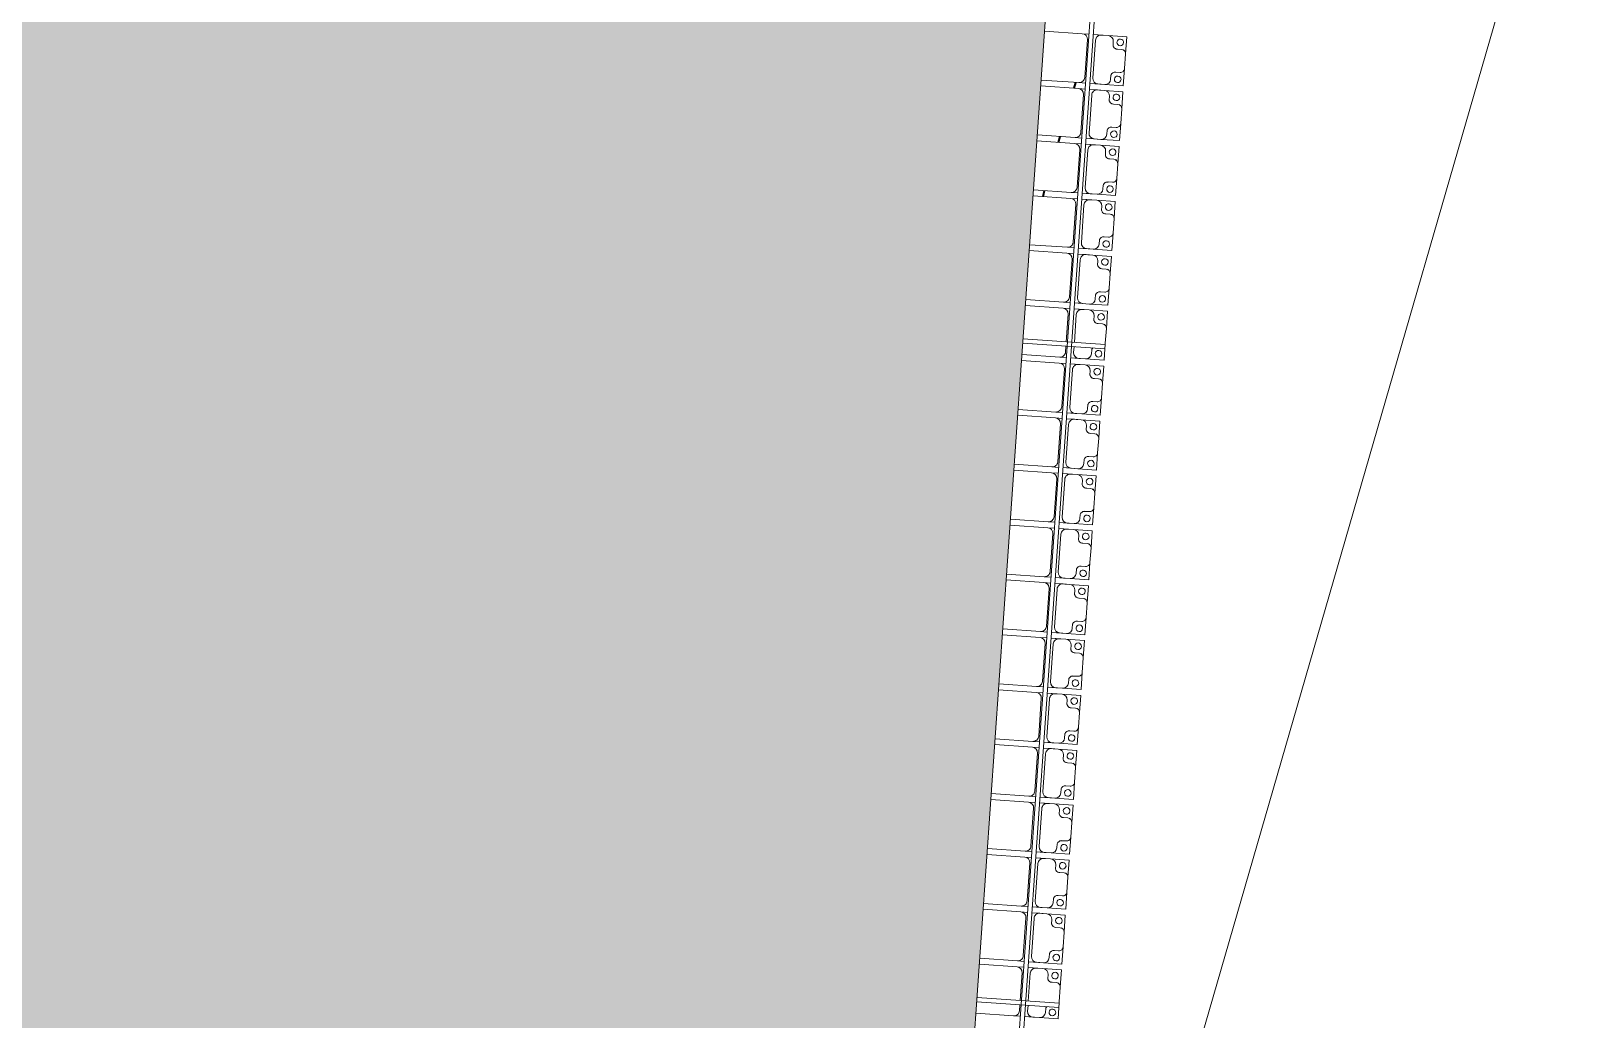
# Model space of a CAD drawing. Header units: millimetres. Extents: x -861324 to 439029, y -308065 to 694685.
# Drawn here: x 110607 to 124682, y 156163 to 165141 of the extents above; entities that cross this region are included whole.
import ezdxf

# ---------------------------------------------------------------- set-up
doc = ezdxf.new("R2010")
doc.units = ezdxf.units.MM
for name, color, linetype, lineweight in [('A-DETL-GENF', 92, 'Continuous', 9), ('A-DETL-THIN', 151, 'Continuous', 9), ('A-GENM', 13, 'Continuous', 9), ('C-TOPO-MAJR', 7, 'Continuous', 35), ('C-TOPO-MINR', 7, 'Continuous', 9), ('S-BEAM', 12, 'Continuous', 9)]:
    doc.layers.add(name, color=color, linetype=linetype, lineweight=lineweight)

# ---------------------------------------------------------------- blocks, each defined once
blk = doc.blocks.new('Dai phaodi lai - DẢI PHAO ĐI LẠI-38152-BỐ TRÍ BÈ PIN HỒ BẢN MÒNG')
at = {"layer": 'A-GENM', "color": 7}
for p, q in [((20777, 748), (20933, 748)), ((20777, 579), (20777, 748)), ((20777, 748), (20777, 579)), ((20933, 748), (20777, 748)), ((20895, 710), (20895, 671)), ((21067, 748), (20933, 748)), ((21067, 748), (21223, 748)), ((21223, 748), (21067, 748)), ((21105, 671), (21105, 710)), ((21105, 671), (21105, 710)), ((21105, 710), (21105, 671)), ((21223, 748), (21223, 579)), ((21223, 579), (21223, 748)), ((21277, 748), (21433, 748)), ((21277, 579), (21277, 748)), ((21277, 748), (21277, 579)), ((21433, 748), (21277, 748)), ((21395, 710), (21395, 671)), ((21567, 748), (21433, 748)), ((21567, 748), (21723, 748)), ((21723, 748), (21567, 748)), ((21605, 671), (21605, 710)), ((21605, 671), (21605, 710)), ((21605, 710), (21605, 671)), ((21723, 748), (21723, 579)), ((21723, 579), (21723, 748)), ((21777, 748), (21933, 748)), ((21777, 579), (21777, 748)), ((21777, 748), (21777, 579)), ((21933, 748), (21777, 748)), ((21895, 710), (21895, 671)), ((22067, 748), (21933, 748)), ((22067, 748), (22223, 748)), ((22223, 748), (22067, 748)), ((22105, 671), (22105, 710)), ((22105, 671), (22105, 710)), ((22105, 710), (22105, 671)), ((22223, 748), (22223, 579)), ((22223, 579), (22223, 748)), ((22277, 748), (22433, 748)), ((22277, 579), (22277, 748)), ((22277, 748), (22277, 579)), ((22433, 748), (22277, 748)), ((22395, 710), (22395, 671)), ((22567, 748), (22433, 748)), ((22567, 748), (22723, 748)), ((22723, 748), (22567, 748)), ((22605, 671), (22605, 710)), ((22605, 671), (22605, 710)), ((22605, 710), (22605, 671)), ((22723, 748), (22723, 579)), ((22723, 579), (22723, 748)), ((22777, 748), (22933, 748)), ((22777, 579), (22777, 748)), ((22777, 748), (22777, 579)), ((22933, 748), (22777, 748)), ((22895, 710), (22895, 671)), ((23067, 748), (22933, 748)), ((23067, 748), (23223, 748)), ((23223, 748), (23067, 748)), ((23105, 671), (23105, 710)), ((23105, 671), (23105, 710)), ((23105, 710), (23105, 671)), ((23223, 748), (23223, 579)), ((23223, 579), (23223, 748)), ((23277, 748), (23433, 748)), ((23277, 579), (23277, 748)), ((23277, 748), (23277, 579)), ((23433, 748), (23277, 748)), ((23395, 710), (23395, 671)), ((23567, 748), (23433, 748)), ((23620, 748), (23723, 748)), ((23723, 748), (23620, 748)), ((23723, 748), (23723, 579)), ((23723, 579), (23723, 748)), ((23777, 748), (23933, 748)), ((23777, 579), (23777, 748)), ((23777, 748), (23777, 579)), ((23933, 748), (23777, 748)), ((23895, 710), (23895, 671)), ((24067, 748), (23933, 748)), ((24067, 748), (24223, 748)), ((24223, 748), (24067, 748)), ((24105, 671), (24105, 710)), ((24105, 671), (24105, 710)), ((24105, 710), (24105, 671)), ((24223, 748), (24223, 579)), ((24223, 579), (24223, 748)), ((24277, 748), (24433, 748)), ((24277, 579), (24277, 748)), ((24277, 748), (24277, 579)), ((24433, 748), (24277, 748)), ((24395, 710), (24395, 671)), ((24567, 748), (24433, 748)), ((24567, 748), (24723, 748)), ((24723, 748), (24567, 748)), ((24605, 671), (24605, 710)), ((24605, 671), (24605, 710)), ((24605, 710), (24605, 671)), ((24723, 748), (24723, 579)), ((24723, 579), (24723, 748)), ((24777, 748), (24933, 748)), ((24777, 579), (24777, 748)), ((24777, 748), (24777, 579)), ((24933, 748), (24777, 748)), ((24895, 710), (24895, 671)), ((25067, 748), (24933, 748)), ((25067, 748), (25223, 748)), ((25223, 748), (25067, 748)), ((25105, 671), (25105, 710)), ((25105, 671), (25105, 710)), ((25105, 710), (25105, 671)), ((25223, 748), (25223, 579)), ((25223, 579), (25223, 748)), ((25277, 748), (25433, 748)), ((25277, 579), (25277, 748)), ((25277, 748), (25277, 579)), ((25433, 748), (25277, 748)), ((25395, 710), (25395, 671)), ((25567, 748), (25433, 748)), ((25567, 748), (25723, 748)), ((25723, 748), (25567, 748)), ((25605, 671), (25605, 710)), ((25605, 671), (25605, 710)), ((25605, 710), (25605, 671)), ((25723, 748), (25723, 579)), ((25723, 579), (25723, 748)), ((25777, 748), (25933, 748)), ((25777, 579), (25777, 748)), ((25777, 748), (25777, 579)), ((25933, 748), (25777, 748)), ((25895, 710), (25895, 671)), ((26067, 748), (25933, 748)), ((26067, 748), (26223, 748)), ((26223, 748), (26067, 748)), ((26105, 671), (26105, 710)), ((26105, 671), (26105, 710)), ((26105, 710), (26105, 671)), ((26223, 748), (26223, 579)), ((26223, 579), (26223, 748)), ((26277, 748), (26433, 748)), ((26277, 579), (26277, 748)), ((26277, 748), (26277, 579)), ((26433, 748), (26277, 748)), ((26395, 710), (26395, 671)), ((26567, 748), (26433, 748)), ((26567, 748), (26723, 748)), ((26723, 748), (26567, 748)), ((26605, 671), (26605, 710)), ((26605, 671), (26605, 710)), ((26605, 710), (26605, 671)), ((26723, 748), (26723, 579)), ((26723, 579), (26723, 748)), ((26777, 748), (26933, 748)), ((26777, 579), (26777, 748)), ((26777, 748), (26777, 579)), ((26933, 748), (26777, 748)), ((26895, 710), (26895, 671)), ((27067, 748), (26933, 748)), ((27067, 748), (27223, 748)), ((27223, 748), (27067, 748)), ((27105, 671), (27105, 710)), ((27105, 671), (27105, 710)), ((27105, 710), (27105, 671)), ((27223, 748), (27223, 579)), ((27223, 579), (27223, 748)), ((27277, 748), (27433, 748)), ((27277, 579), (27277, 748)), ((27277, 748), (27277, 579)), ((27433, 748), (27277, 748)), ((27395, 710), (27395, 671)), ((27567, 748), (27433, 748)), ((27567, 748), (27723, 748)), ((27723, 748), (27567, 748)), ((27605, 671), (27605, 710)), ((27605, 671), (27605, 710)), ((27605, 710), (27605, 671)), ((27723, 748), (27723, 579)), ((27723, 579), (27723, 748)), ((27777, 748), (27933, 748)), ((27777, 579), (27777, 748)), ((27777, 748), (27777, 579)), ((27933, 748), (27777, 748)), ((27895, 710), (27895, 671)), ((28067, 748), (27933, 748)), ((28067, 748), (28223, 748)), ((28223, 748), (28067, 748)), ((28105, 671), (28105, 710)), ((28105, 671), (28105, 710)), ((28105, 710), (28105, 671)), ((28223, 748), (28223, 579)), ((28223, 579), (28223, 748)), ((28277, 748), (28433, 748)), ((28277, 579), (28277, 748)), ((28277, 748), (28277, 579)), ((28433, 748), (28277, 748)), ((28395, 710), (28395, 671)), ((28567, 748), (28433, 748)), ((28567, 748), (28723, 748)), ((28723, 748), (28567, 748)), ((28605, 671), (28605, 710)), ((28605, 671), (28605, 710)), ((28605, 710), (28605, 671)), ((28723, 748), (28723, 579)), ((28723, 579), (28723, 748)), ((28777, 748), (28933, 748)), ((28777, 579), (28777, 748)), ((28777, 748), (28777, 579)), ((28933, 748), (28777, 748)), ((28895, 710), (28895, 671)), ((29067, 748), (28933, 748)), ((29067, 748), (29223, 748)), ((29223, 748), (29067, 748)), ((29105, 671), (29105, 710)), ((29105, 671), (29105, 710)), ((29105, 710), (29105, 671)), ((29223, 748), (29223, 579)), ((29223, 579), (29223, 748)), ((29277, 748), (29433, 748)), ((29277, 579), (29277, 748)), ((29277, 748), (29277, 579)), ((29433, 748), (29277, 748)), ((29395, 710), (29395, 671)), ((29567, 748), (29433, 748)), ((29620, 748), (29723, 748)), ((29723, 748), (29620, 748)), ((29723, 748), (29723, 579)), ((29723, 579), (29723, 748)), ((20777, 579), (20777, 517)), ((20864, 629), (20827, 629)), ((20864, 629), (20827, 629)), ((20827, 629), (20864, 629)), ((21173, 629), (21136, 629)), ((21173, 629), (21136, 629)), ((21136, 629), (21173, 629)), ((21223, 517), (21223, 579)), ((21277, 579), (21277, 517)), ((21364, 629), (21327, 629)), ((21364, 629), (21327, 629)), ((21327, 629), (21364, 629)), ((21673, 629), (21636, 629)), ((21673, 629), (21636, 629)), ((21636, 629), (21673, 629)), ((21723, 517), (21723, 579)), ((21777, 579), (21777, 517)), ((21864, 629), (21827, 629)), ((21864, 629), (21827, 629)), ((21827, 629), (21864, 629)), ((22173, 629), (22136, 629)), ((22173, 629), (22136, 629)), ((22136, 629), (22173, 629)), ((22223, 517), (22223, 579)), ((22277, 579), (22277, 517)), ((22364, 629), (22327, 629)), ((22364, 629), (22327, 629)), ((22327, 629), (22364, 629)), ((22673, 629), (22636, 629)), ((22673, 629), (22636, 629)), ((22636, 629), (22673, 629)), ((22723, 517), (22723, 579)), ((22777, 579), (22777, 517)), ((22864, 629), (22827, 629)), ((22864, 629), (22827, 629)), ((22827, 629), (22864, 629)), ((23173, 629), (23136, 629)), ((23173, 629), (23136, 629)), ((23136, 629), (23173, 629)), ((23223, 517), (23223, 579)), ((23277, 579), (23277, 517)), ((23364, 629), (23327, 629)), ((23364, 629), (23327, 629)), ((23327, 629), (23364, 629)), ((23673, 629), (23636, 629)), ((23673, 629), (23636, 629)), ((23636, 629), (23673, 629)), ((23723, 517), (23723, 579)), ((23777, 579), (23777, 517)), ((23864, 629), (23827, 629)), ((23864, 629), (23827, 629)), ((23827, 629), (23864, 629)), ((24173, 629), (24136, 629)), ((24173, 629), (24136, 629)), ((24136, 629), (24173, 629)), ((24223, 517), (24223, 579)), ((24277, 579), (24277, 517)), ((24364, 629), (24327, 629)), ((24364, 629), (24327, 629)), ((24327, 629), (24364, 629)), ((24673, 629), (24636, 629)), ((24673, 629), (24636, 629)), ((24636, 629), (24673, 629)), ((24723, 517), (24723, 579)), ((24777, 579), (24777, 517)), ((24864, 629), (24827, 629)), ((24864, 629), (24827, 629)), ((24827, 629), (24864, 629)), ((25173, 629), (25136, 629)), ((25173, 629), (25136, 629)), ((25136, 629), (25173, 629)), ((25223, 517), (25223, 579)), ((25277, 579), (25277, 517)), ((25364, 629), (25327, 629)), ((25364, 629), (25327, 629)), ((25327, 629), (25364, 629)), ((25673, 629), (25636, 629)), ((25673, 629), (25636, 629)), ((25636, 629), (25673, 629)), ((25723, 517), (25723, 579)), ((25777, 579), (25777, 517)), ((25864, 629), (25827, 629)), ((25864, 629), (25827, 629)), ((25827, 629), (25864, 629)), ((26173, 629), (26136, 629)), ((26173, 629), (26136, 629)), ((26136, 629), (26173, 629)), ((26223, 517), (26223, 579)), ((26277, 579), (26277, 517)), ((26364, 629), (26327, 629)), ((26364, 629), (26327, 629)), ((26327, 629), (26364, 629)), ((26673, 629), (26636, 629)), ((26673, 629), (26636, 629)), ((26636, 629), (26673, 629)), ((26723, 517), (26723, 579)), ((26777, 579), (26777, 517)), ((26864, 629), (26827, 629)), ((26864, 629), (26827, 629)), ((26827, 629), (26864, 629)), ((27173, 629), (27136, 629)), ((27173, 629), (27136, 629)), ((27136, 629), (27173, 629)), ((27223, 517), (27223, 579)), ((27277, 579), (27277, 517)), ((27364, 629), (27327, 629)), ((27364, 629), (27327, 629)), ((27327, 629), (27364, 629)), ((27673, 629), (27636, 629)), ((27673, 629), (27636, 629)), ((27636, 629), (27673, 629)), ((27723, 517), (27723, 579)), ((27777, 579), (27777, 517)), ((27864, 629), (27827, 629)), ((27864, 629), (27827, 629)), ((27827, 629), (27864, 629)), ((28173, 629), (28136, 629)), ((28173, 629), (28136, 629)), ((28136, 629), (28173, 629)), ((28223, 517), (28223, 579)), ((28277, 579), (28277, 517)), ((28364, 629), (28327, 629)), ((28364, 629), (28327, 629)), ((28327, 629), (28364, 629)), ((28673, 629), (28636, 629)), ((28673, 629), (28636, 629)), ((28636, 629), (28673, 629)), ((28723, 517), (28723, 579)), ((28777, 579), (28777, 517)), ((28864, 629), (28827, 629)), ((28864, 629), (28827, 629)), ((28827, 629), (28864, 629)), ((29173, 629), (29136, 629)), ((29173, 629), (29136, 629)), ((29136, 629), (29173, 629)), ((29223, 517), (29223, 579)), ((29277, 579), (29277, 517)), ((29364, 629), (29327, 629)), ((29364, 629), (29327, 629)), ((29327, 629), (29364, 629)), ((29673, 629), (29636, 629)), ((29673, 629), (29636, 629)), ((29636, 629), (29673, 629)), ((29723, 517), (29723, 579)), ((20777, 443), (20777, 517)), ((20827, 467), (21173, 467)), ((21223, 517), (21223, 443)), ((21277, 443), (21277, 517)), ((21327, 467), (21673, 467)), ((21723, 517), (21723, 443)), ((21777, 443), (21777, 517)), ((21827, 467), (22173, 467)), ((22223, 517), (22223, 443)), ((22277, 443), (22277, 517)), ((22327, 467), (22673, 467)), ((22723, 517), (22723, 443)), ((22777, 443), (22777, 517)), ((22827, 467), (23173, 467)), ((23223, 517), (23223, 443)), ((23277, 443), (23277, 517)), ((23327, 467), (23580, 467)), ((23620, 467), (23673, 467)), ((23723, 517), (23723, 443)), ((23777, 443), (23777, 517)), ((23827, 467), (24173, 467)), ((24223, 517), (24223, 443)), ((24277, 443), (24277, 517)), ((24327, 467), (24673, 467)), ((24723, 517), (24723, 443)), ((24777, 443), (24777, 517)), ((24827, 467), (25173, 467)), ((25223, 517), (25223, 443)), ((25277, 443), (25277, 517)), ((25327, 467), (25673, 467)), ((25723, 517), (25723, 443)), ((25777, 443), (25777, 517)), ((25827, 467), (26173, 467)), ((26223, 517), (26223, 443)), ((26277, 443), (26277, 517)), ((26327, 467), (26673, 467)), ((26723, 517), (26723, 443)), ((26777, 443), (26777, 517)), ((26827, 467), (27173, 467)), ((27223, 517), (27223, 443)), ((27277, 443), (27277, 517)), ((27327, 467), (27673, 467)), ((27723, 517), (27723, 443)), ((27777, 443), (27777, 517)), ((27827, 467), (28173, 467)), ((28223, 517), (28223, 443)), ((28277, 443), (28277, 517)), ((28327, 467), (28673, 467)), ((28723, 517), (28723, 443)), ((28777, 443), (28777, 517)), ((28827, 467), (29173, 467)), ((29223, 517), (29223, 444)), ((29277, 443), (29277, 517)), ((29327, 467), (29580, 467)), ((29620, 467), (29673, 467)), ((29723, 517), (29723, 443)), ((20777, 343), (20777, 403)), ((20777, 343), (20777, 0)), ((21173, 393), (20827, 393)), ((21223, 403), (21223, 343)), ((21223, 0), (21223, 343)), ((21277, 343), (21277, 403)), ((21277, 343), (21277, 0)), ((21673, 393), (21327, 393)), ((21723, 403), (21723, 343)), ((21723, 0), (21723, 343)), ((21777, 343), (21777, 403)), ((21777, 343), (21777, 0)), ((22173, 393), (21827, 393)), ((22223, 403), (22223, 343)), ((22223, 0), (22223, 343)), ((22277, 343), (22277, 403)), ((22277, 343), (22277, 0)), ((22673, 393), (22327, 393)), ((22723, 403), (22723, 343)), ((22723, 0), (22723, 343)), ((22777, 343), (22777, 403)), ((22777, 343), (22777, 0)), ((23173, 393), (22827, 393)), ((23223, 403), (23223, 343)), ((23223, 0), (23223, 343)), ((23277, 343), (23277, 403)), ((23277, 343), (23277, 0)), ((23580, 393), (23327, 393)), ((23673, 393), (23620, 393)), ((23723, 403), (23723, 343)), ((23723, 0), (23723, 343)), ((23777, 343), (23777, 403)), ((23777, 343), (23777, 0)), ((24173, 393), (23827, 393)), ((24223, 403), (24223, 343)), ((24223, 0), (24223, 343)), ((24277, 343), (24277, 403)), ((24277, 343), (24277, 0)), ((24673, 393), (24327, 393)), ((24723, 403), (24723, 343)), ((24723, 0), (24723, 343)), ((24777, 343), (24777, 403)), ((24777, 343), (24777, 0)), ((25173, 393), (24827, 393)), ((25223, 403), (25223, 343)), ((25223, 0), (25223, 343)), ((25277, 343), (25277, 403)), ((25277, 343), (25277, 0)), ((25673, 393), (25327, 393)), ((25723, 403), (25723, 343)), ((25723, 0), (25723, 343)), ((25777, 343), (25777, 403)), ((25777, 343), (25777, 0)), ((26173, 393), (25827, 393)), ((26223, 403), (26223, 343)), ((26223, 0), (26223, 343)), ((26277, 343), (26277, 403)), ((26277, 343), (26277, 0)), ((26673, 393), (26327, 393)), ((26723, 403), (26723, 343)), ((26723, 0), (26723, 343)), ((26777, 343), (26777, 403)), ((26777, 343), (26777, 0)), ((27173, 393), (26827, 393)), ((27223, 403), (27223, 343)), ((27223, 0), (27223, 343)), ((27277, 343), (27277, 403)), ((27277, 343), (27277, 0)), ((27673, 393), (27327, 393)), ((27723, 403), (27723, 343)), ((27723, 0), (27723, 343)), ((27777, 343), (27777, 403)), ((27777, 343), (27777, 0)), ((28173, 393), (27827, 393)), ((28223, 403), (28223, 343)), ((28223, 0), (28223, 343)), ((28277, 343), (28277, 403)), ((28277, 343), (28277, 0)), ((28673, 393), (28327, 393)), ((28723, 403), (28723, 343)), ((28723, 0), (28723, 343)), ((28777, 343), (28777, 403)), ((28777, 343), (28777, 0)), ((29173, 393), (28827, 393)), ((29223, 403), (29223, 343)), ((29223, 0), (29223, 343)), ((29277, 343), (29277, 403)), ((29277, 343), (29277, 0)), ((29580, 393), (29327, 393)), ((29673, 393), (29620, 393)), ((29723, 403), (29723, 343)), ((29723, 0), (29723, 343))]:
    blk.add_line(p, q, dxfattribs=at)
at = {"layer": 'A-GENM', "color": 9}
for p, q in [((21105, 710), (21105, 671)), ((21605, 710), (21605, 671)), ((22105, 710), (22105, 671)), ((22605, 710), (22605, 671)), ((23105, 710), (23105, 671)), ((24105, 710), (24105, 671)), ((24605, 710), (24605, 671)), ((25105, 710), (25105, 671)), ((25605, 710), (25605, 671)), ((26105, 710), (26105, 671)), ((26605, 710), (26605, 671)), ((27105, 710), (27105, 671)), ((27605, 710), (27605, 671)), ((28105, 710), (28105, 671)), ((28605, 710), (28605, 671)), ((29105, 710), (29105, 671)), ((20777, 443), (20777, 579)), ((20827, 629), (20864, 629)), ((21136, 629), (21173, 629)), ((21223, 579), (21223, 443)), ((21277, 443), (21277, 579)), ((21327, 629), (21364, 629)), ((21636, 629), (21673, 629)), ((21723, 579), (21723, 443)), ((21777, 443), (21777, 579)), ((21827, 629), (21864, 629)), ((22136, 629), (22173, 629)), ((22223, 579), (22223, 443)), ((22277, 443), (22277, 579)), ((22327, 629), (22364, 629)), ((22636, 629), (22673, 629)), ((22723, 579), (22723, 443)), ((22777, 443), (22777, 579)), ((22827, 629), (22864, 629)), ((23136, 629), (23173, 629)), ((23223, 579), (23223, 443)), ((23277, 443), (23277, 579)), ((23327, 629), (23364, 629)), ((23636, 629), (23673, 629)), ((23723, 579), (23723, 443)), ((23777, 443), (23777, 579)), ((23827, 629), (23864, 629)), ((24136, 629), (24173, 629)), ((24223, 579), (24223, 443)), ((24277, 443), (24277, 579)), ((24327, 629), (24364, 629)), ((24636, 629), (24673, 629)), ((24723, 579), (24723, 443)), ((24777, 443), (24777, 579)), ((24827, 629), (24864, 629)), ((25136, 629), (25173, 629)), ((25223, 579), (25223, 443)), ((25277, 443), (25277, 579)), ((25327, 629), (25364, 629)), ((25636, 629), (25673, 629)), ((25723, 579), (25723, 443)), ((25777, 443), (25777, 579)), ((25827, 629), (25864, 629)), ((26136, 629), (26173, 629)), ((26223, 579), (26223, 443)), ((26277, 443), (26277, 579)), ((26327, 629), (26364, 629)), ((26636, 629), (26673, 629)), ((26723, 579), (26723, 443)), ((26777, 443), (26777, 579)), ((26827, 629), (26864, 629)), ((27136, 629), (27173, 629)), ((27223, 579), (27223, 443)), ((27277, 443), (27277, 579)), ((27327, 629), (27364, 629)), ((27636, 629), (27673, 629)), ((27723, 579), (27723, 443)), ((27777, 443), (27777, 579)), ((27827, 629), (27864, 629)), ((28136, 629), (28173, 629)), ((28223, 579), (28223, 443)), ((28277, 443), (28277, 579)), ((28327, 629), (28364, 629)), ((28636, 629), (28673, 629)), ((28723, 579), (28723, 443)), ((28777, 443), (28777, 579)), ((28827, 629), (28864, 629)), ((29136, 629), (29173, 629)), ((29223, 579), (29223, 444)), ((29277, 443), (29277, 579)), ((29327, 629), (29364, 629)), ((29636, 629), (29673, 629)), ((29723, 579), (29723, 443)), ((20777, 343), (20777, 403)), ((21223, 403), (21223, 343)), ((21277, 343), (21277, 403)), ((21723, 403), (21723, 343)), ((21777, 343), (21777, 403)), ((22223, 403), (22223, 343)), ((22277, 343), (22277, 403)), ((22723, 403), (22723, 343)), ((22777, 343), (22777, 403)), ((23223, 403), (23223, 343)), ((23277, 343), (23277, 403)), ((23723, 403), (23723, 343)), ((23777, 343), (23777, 403)), ((24223, 403), (24223, 343)), ((24277, 343), (24277, 403)), ((24723, 403), (24723, 343)), ((24777, 343), (24777, 403)), ((25223, 403), (25223, 343)), ((25277, 343), (25277, 403)), ((25723, 403), (25723, 343)), ((25777, 343), (25777, 403)), ((26223, 403), (26223, 343)), ((26277, 343), (26277, 403)), ((26723, 403), (26723, 343)), ((26777, 343), (26777, 403)), ((27223, 403), (27223, 343)), ((27277, 343), (27277, 403)), ((27723, 403), (27723, 343)), ((27777, 343), (27777, 403)), ((28223, 403), (28223, 343)), ((28277, 343), (28277, 403)), ((28723, 403), (28723, 343)), ((28777, 343), (28777, 403)), ((29223, 403), (29223, 343)), ((29277, 343), (29277, 403)), ((29723, 403), (29723, 343))]:
    blk.add_line(p, q, dxfattribs=at)
at = {"layer": 'A-GENM', "color": 7}
for centre, radius, start, end in [((20832, 693), 30, 90, 270), ((20832, 693), 30, 90, 270), ((20832, 693), 30, 270, 90), ((20832, 693), 30, 270, 90), ((20933, 710), 38, 90, 180), ((20933, 710), 38, 135, 165), ((20933, 710), 38, 135, 165), ((21067, 710), 38, 360, 90), ((21067, 710), 38, 0, 45), ((21067, 710), 38, 0, 45), ((21168, 693), 30, 90, 270), ((21168, 693), 30, 90, 270), ((21168, 693), 30, 270, 90), ((21168, 693), 30, 270, 90), ((21332, 693), 30, 90, 270), ((21332, 693), 30, 90, 270), ((21332, 693), 30, 270, 90), ((21332, 693), 30, 270, 90), ((21433, 710), 38, 90, 180), ((21433, 710), 38, 135, 165), ((21433, 710), 38, 135, 165), ((21567, 710), 38, 360, 90), ((21567, 710), 38, 0, 45), ((21567, 710), 38, 0, 45), ((21668, 693), 30, 90, 270), ((21668, 693), 30, 90, 270), ((21668, 693), 30, 270, 90), ((21668, 693), 30, 270, 90), ((21832, 693), 30, 90, 270), ((21832, 693), 30, 90, 270), ((21832, 693), 30, 270, 90), ((21832, 693), 30, 270, 90), ((21933, 710), 38, 90, 180), ((21933, 710), 38, 135, 165), ((21933, 710), 38, 135, 165), ((22067, 710), 38, 360, 90), ((22067, 710), 38, 0, 45), ((22067, 710), 38, 0, 45), ((22168, 693), 30, 90, 270), ((22168, 693), 30, 90, 270), ((22168, 693), 30, 270, 90), ((22168, 693), 30, 270, 90), ((22332, 693), 30, 90, 270), ((22332, 693), 30, 90, 270), ((22332, 693), 30, 270, 90), ((22332, 693), 30, 270, 90), ((22433, 710), 38, 90, 180), ((22433, 710), 38, 135, 165), ((22433, 710), 38, 135, 165), ((22567, 710), 38, 360, 90), ((22567, 710), 38, 0, 45), ((22567, 710), 38, 0, 45), ((22668, 693), 30, 90, 270), ((22668, 693), 30, 90, 270), ((22668, 693), 30, 270, 90), ((22668, 693), 30, 270, 90), ((22832, 693), 30, 90, 270), ((22832, 693), 30, 90, 270), ((22832, 693), 30, 270, 90), ((22832, 693), 30, 270, 90), ((22933, 710), 38, 90, 180), ((22933, 710), 38, 135, 165), ((22933, 710), 38, 135, 165), ((23067, 710), 38, 360, 90), ((23067, 710), 38, 0, 45), ((23067, 710), 38, 0, 45), ((23168, 693), 30, 90, 270), ((23168, 693), 30, 90, 270), ((23168, 693), 30, 270, 90), ((23168, 693), 30, 270, 90), ((23332, 693), 30, 90, 270), ((23332, 693), 30, 90, 270), ((23332, 693), 30, 270, 90), ((23332, 693), 30, 270, 90), ((23433, 710), 38, 90, 180), ((23433, 710), 38, 135, 165), ((23433, 710), 38, 135, 165), ((23567, 710), 38, 75, 90), ((23668, 693), 30, 90, 270), ((23668, 693), 30, 90, 270), ((23668, 693), 30, 270, 90), ((23668, 693), 30, 270, 90), ((23832, 693), 30, 90, 270), ((23832, 693), 30, 90, 270), ((23832, 693), 30, 270, 90), ((23832, 693), 30, 270, 90), ((23933, 710), 38, 90, 180), ((23933, 710), 38, 135, 165), ((23933, 710), 38, 135, 165), ((24067, 710), 38, 360, 90), ((24067, 710), 38, 0, 45), ((24067, 710), 38, 0, 45), ((24168, 693), 30, 90, 270), ((24168, 693), 30, 90, 270), ((24168, 693), 30, 270, 90), ((24168, 693), 30, 270, 90), ((24332, 693), 30, 90, 270), ((24332, 693), 30, 90, 270), ((24332, 693), 30, 270, 90), ((24332, 693), 30, 270, 90), ((24433, 710), 38, 90, 180), ((24433, 710), 38, 135, 165), ((24433, 710), 38, 135, 165), ((24567, 710), 38, 360, 90), ((24567, 710), 38, 0, 45), ((24567, 710), 38, 0, 45), ((24668, 693), 30, 90, 270), ((24668, 693), 30, 90, 270), ((24668, 693), 30, 270, 90), ((24668, 693), 30, 270, 90), ((24832, 693), 30, 90, 270), ((24832, 693), 30, 90, 270), ((24832, 693), 30, 270, 90), ((24832, 693), 30, 270, 90), ((24933, 710), 38, 90, 180), ((24933, 710), 38, 135, 165), ((24933, 710), 38, 135, 165), ((25067, 710), 38, 360, 90), ((25067, 710), 38, 0, 45), ((25067, 710), 38, 0, 45), ((25168, 693), 30, 90, 270), ((25168, 693), 30, 90, 270), ((25168, 693), 30, 270, 90), ((25168, 693), 30, 270, 90), ((25332, 693), 30, 90, 270), ((25332, 693), 30, 90, 270), ((25332, 693), 30, 270, 90), ((25332, 693), 30, 270, 90), ((25433, 710), 38, 90, 180), ((25433, 710), 38, 135, 165), ((25433, 710), 38, 135, 165), ((25567, 710), 38, 360, 90), ((25567, 710), 38, 0, 45), ((25567, 710), 38, 0, 45), ((25668, 693), 30, 90, 270), ((25668, 693), 30, 90, 270), ((25668, 693), 30, 270, 90), ((25668, 693), 30, 270, 90), ((25832, 693), 30, 90, 270), ((25832, 693), 30, 90, 270), ((25832, 693), 30, 270, 90), ((25832, 693), 30, 270, 90), ((25933, 710), 38, 90, 180), ((25933, 710), 38, 135, 165), ((25933, 710), 38, 135, 165), ((26067, 710), 38, 360, 90), ((26067, 710), 38, 0, 45), ((26067, 710), 38, 0, 45), ((26168, 693), 30, 90, 270), ((26168, 693), 30, 90, 270), ((26168, 693), 30, 270, 90), ((26168, 693), 30, 270, 90), ((26332, 693), 30, 90, 270), ((26332, 693), 30, 90, 270), ((26332, 693), 30, 270, 90), ((26332, 693), 30, 270, 90), ((26433, 710), 38, 90, 180), ((26433, 710), 38, 135, 165), ((26433, 710), 38, 135, 165), ((26567, 710), 38, 360, 90), ((26567, 710), 38, 0, 45), ((26567, 710), 38, 0, 45), ((26668, 693), 30, 90, 270), ((26668, 693), 30, 90, 270), ((26668, 693), 30, 270, 90), ((26668, 693), 30, 270, 90), ((26832, 693), 30, 90, 270), ((26832, 693), 30, 90, 270), ((26832, 693), 30, 270, 90), ((26832, 693), 30, 270, 90), ((26933, 710), 38, 90, 180), ((26933, 710), 38, 135, 165), ((26933, 710), 38, 135, 165), ((27067, 710), 38, 360, 90), ((27067, 710), 38, 0, 45), ((27067, 710), 38, 0, 45), ((27168, 693), 30, 90, 270), ((27168, 693), 30, 90, 270), ((27168, 693), 30, 270, 90), ((27168, 693), 30, 270, 90), ((27332, 693), 30, 90, 270), ((27332, 693), 30, 90, 270), ((27332, 693), 30, 270, 90), ((27332, 693), 30, 270, 90), ((27433, 710), 38, 90, 180), ((27433, 710), 38, 135, 165), ((27433, 710), 38, 135, 165), ((27567, 710), 38, 360, 90), ((27567, 710), 38, 0, 45), ((27567, 710), 38, 0, 45), ((27668, 693), 30, 90, 270), ((27668, 693), 30, 90, 270), ((27668, 693), 30, 270, 90), ((27668, 693), 30, 270, 90), ((27832, 693), 30, 90, 270), ((27832, 693), 30, 90, 270), ((27832, 693), 30, 270, 90), ((27832, 693), 30, 270, 90), ((27933, 710), 38, 90, 180), ((27933, 710), 38, 135, 165), ((27933, 710), 38, 135, 165), ((28067, 710), 38, 360, 90), ((28067, 710), 38, 0, 45), ((28067, 710), 38, 0, 45), ((28168, 693), 30, 90, 270), ((28168, 693), 30, 90, 270), ((28168, 693), 30, 270, 90), ((28168, 693), 30, 270, 90), ((28332, 693), 30, 90, 270), ((28332, 693), 30, 90, 270), ((28332, 693), 30, 270, 90), ((28332, 693), 30, 270, 90), ((28433, 710), 38, 90, 180), ((28433, 710), 38, 135, 165), ((28433, 710), 38, 135, 165), ((28567, 710), 38, 360, 90), ((28567, 710), 38, 0, 45), ((28567, 710), 38, 0, 45), ((28668, 693), 30, 90, 270), ((28668, 693), 30, 90, 270), ((28668, 693), 30, 270, 90), ((28668, 693), 30, 270, 90), ((28832, 693), 30, 90, 270), ((28832, 693), 30, 90, 270), ((28832, 693), 30, 270, 90), ((28832, 693), 30, 270, 90), ((28933, 710), 38, 90, 180), ((28933, 710), 38, 135, 165), ((28933, 710), 38, 135, 165), ((29067, 710), 38, 360, 90), ((29067, 710), 38, 0, 45), ((29067, 710), 38, 0, 45), ((29168, 693), 30, 90, 270), ((29168, 693), 30, 90, 270), ((29168, 693), 30, 270, 90), ((29168, 693), 30, 270, 90), ((29332, 693), 30, 90, 270), ((29332, 693), 30, 90, 270), ((29332, 693), 30, 270, 90), ((29332, 693), 30, 270, 90), ((29433, 710), 38, 90, 180), ((29433, 710), 38, 135, 165), ((29433, 710), 38, 135, 165), ((29567, 710), 38, 75, 90), ((29668, 693), 30, 90, 270), ((29668, 693), 30, 90, 270), ((29668, 693), 30, 270, 90), ((29668, 693), 30, 270, 90), ((20827, 579), 50, 90, 180), ((20827, 579), 50, 90, 180), ((20827, 579), 50, 90, 180), ((20855, 668), 40, 283.1885, 3.5081), ((20855, 668), 40, 283.1885, 296.5751), ((20855, 668), 40, 283.1885, 296.5751), ((20855, 668), 40, 309.9617, 3.5081), ((20855, 668), 40, 309.9617, 3.5081), ((21145, 668), 40, 176.4919, 256.8115), ((21145, 668), 40, 176.4919, 216.6517), ((21145, 668), 40, 176.4919, 216.6517), ((21145, 668), 40, 243.4249, 256.8115), ((21145, 668), 40, 243.4249, 256.8115), ((21173, 579), 50, 0, 90), ((21173, 579), 50, 0, 90), ((21173, 579), 50, 0, 90), ((21327, 579), 50, 90, 180), ((21327, 579), 50, 90, 180), ((21327, 579), 50, 90, 180), ((21355, 668), 40, 283.1885, 3.5081), ((21355, 668), 40, 283.1885, 296.5751), ((21355, 668), 40, 283.1885, 296.5751), ((21355, 668), 40, 309.9617, 3.5081), ((21355, 668), 40, 309.9617, 3.5081), ((21645, 668), 40, 176.4919, 256.8115), ((21645, 668), 40, 176.4919, 216.6517), ((21645, 668), 40, 176.4919, 216.6517), ((21645, 668), 40, 243.4249, 256.8115), ((21645, 668), 40, 243.4249, 256.8115), ((21673, 579), 50, 0, 90), ((21673, 579), 50, 0, 90), ((21673, 579), 50, 0, 90), ((21827, 579), 50, 90, 180), ((21827, 579), 50, 90, 180), ((21827, 579), 50, 90, 180), ((21855, 668), 40, 283.1885, 3.5081), ((21855, 668), 40, 283.1885, 296.5751), ((21855, 668), 40, 283.1885, 296.5751), ((21855, 668), 40, 309.9617, 3.5081), ((21855, 668), 40, 309.9617, 3.5081), ((22145, 668), 40, 176.4919, 256.8115), ((22145, 668), 40, 176.4919, 216.6517), ((22145, 668), 40, 176.4919, 216.6517), ((22145, 668), 40, 243.4249, 256.8115), ((22145, 668), 40, 243.4249, 256.8115), ((22173, 579), 50, 0, 90), ((22173, 579), 50, 0, 90), ((22173, 579), 50, 0, 90), ((22327, 579), 50, 90, 180), ((22327, 579), 50, 90, 180), ((22327, 579), 50, 90, 180), ((22355, 668), 40, 283.1885, 3.5081), ((22355, 668), 40, 283.1885, 296.5751), ((22355, 668), 40, 283.1885, 296.5751), ((22355, 668), 40, 309.9617, 3.5081), ((22355, 668), 40, 309.9617, 3.5081), ((22645, 668), 40, 176.4919, 256.8115), ((22645, 668), 40, 176.4919, 216.6517), ((22645, 668), 40, 176.4919, 216.6517), ((22645, 668), 40, 243.4249, 256.8115), ((22645, 668), 40, 243.4249, 256.8115), ((22673, 579), 50, 0, 90), ((22673, 579), 50, 0, 90), ((22673, 579), 50, 0, 90), ((22827, 579), 50, 90, 180), ((22827, 579), 50, 90, 180), ((22827, 579), 50, 90, 180), ((22855, 668), 40, 283.1885, 3.5081), ((22855, 668), 40, 283.1885, 296.5751), ((22855, 668), 40, 283.1885, 296.5751), ((22855, 668), 40, 309.9617, 3.5081), ((22855, 668), 40, 309.9617, 3.5081), ((23145, 668), 40, 176.4919, 256.8115), ((23145, 668), 40, 176.4919, 216.6517), ((23145, 668), 40, 176.4919, 216.6517), ((23145, 668), 40, 243.4249, 256.8115), ((23145, 668), 40, 243.4249, 256.8115), ((23173, 579), 50, 0, 90), ((23173, 579), 50, 0, 90), ((23173, 579), 50, 0, 90), ((23327, 579), 50, 90, 180), ((23327, 579), 50, 90, 180), ((23327, 579), 50, 90, 180), ((23355, 668), 40, 283.1885, 3.5081), ((23355, 668), 40, 283.1885, 296.5751), ((23355, 668), 40, 283.1885, 296.5751), ((23355, 668), 40, 309.9617, 3.5081), ((23355, 668), 40, 309.9617, 3.5081), ((23645, 668), 40, 230.0383, 256.8115), ((23645, 668), 40, 243.4249, 256.8115), ((23645, 668), 40, 243.4249, 256.8115), ((23673, 579), 50, 0, 90), ((23673, 579), 50, 0, 90), ((23673, 579), 50, 0, 90), ((23827, 579), 50, 90, 180), ((23827, 579), 50, 90, 180), ((23827, 579), 50, 90, 180), ((23855, 668), 40, 283.1885, 3.5081), ((23855, 668), 40, 283.1885, 296.5751), ((23855, 668), 40, 283.1885, 296.5751), ((23855, 668), 40, 309.9617, 3.5081), ((23855, 668), 40, 309.9617, 3.5081), ((24145, 668), 40, 176.4919, 256.8115), ((24145, 668), 40, 176.4919, 216.6517), ((24145, 668), 40, 176.4919, 216.6517), ((24145, 668), 40, 243.4249, 256.8115), ((24145, 668), 40, 243.4249, 256.8115), ((24173, 579), 50, 0, 90), ((24173, 579), 50, 0, 90), ((24173, 579), 50, 0, 90), ((24327, 579), 50, 90, 180), ((24327, 579), 50, 90, 180), ((24327, 579), 50, 90, 180), ((24355, 668), 40, 283.1885, 3.5081), ((24355, 668), 40, 283.1885, 296.5751), ((24355, 668), 40, 283.1885, 296.5751), ((24355, 668), 40, 309.9617, 3.5081), ((24355, 668), 40, 309.9617, 3.5081), ((24645, 668), 40, 176.4919, 256.8115), ((24645, 668), 40, 176.4919, 216.6517), ((24645, 668), 40, 176.4919, 216.6517), ((24645, 668), 40, 243.4249, 256.8115), ((24645, 668), 40, 243.4249, 256.8115), ((24673, 579), 50, 0, 90), ((24673, 579), 50, 0, 90), ((24673, 579), 50, 0, 90), ((24827, 579), 50, 90, 180), ((24827, 579), 50, 90, 180), ((24827, 579), 50, 90, 180), ((24855, 668), 40, 283.1885, 3.5081), ((24855, 668), 40, 283.1885, 296.5751), ((24855, 668), 40, 283.1885, 296.5751), ((24855, 668), 40, 309.9617, 3.5081), ((24855, 668), 40, 309.9617, 3.5081), ((25145, 668), 40, 176.4919, 256.8115), ((25145, 668), 40, 176.4919, 216.6517), ((25145, 668), 40, 176.4919, 216.6517), ((25145, 668), 40, 243.4249, 256.8115), ((25145, 668), 40, 243.4249, 256.8115), ((25173, 579), 50, 0, 90), ((25173, 579), 50, 0, 90), ((25173, 579), 50, 0, 90), ((25327, 579), 50, 90, 180), ((25327, 579), 50, 90, 180), ((25327, 579), 50, 90, 180), ((25355, 668), 40, 283.1885, 3.5081), ((25355, 668), 40, 283.1885, 296.5751), ((25355, 668), 40, 283.1885, 296.5751), ((25355, 668), 40, 309.9617, 3.5081), ((25355, 668), 40, 309.9617, 3.5081), ((25645, 668), 40, 176.4919, 256.8115), ((25645, 668), 40, 176.4919, 216.6517), ((25645, 668), 40, 176.4919, 216.6517), ((25645, 668), 40, 243.4249, 256.8115), ((25645, 668), 40, 243.4249, 256.8115), ((25673, 579), 50, 0, 90), ((25673, 579), 50, 0, 90), ((25673, 579), 50, 0, 90), ((25827, 579), 50, 90, 180), ((25827, 579), 50, 90, 180), ((25827, 579), 50, 90, 180), ((25855, 668), 40, 283.1885, 3.5081), ((25855, 668), 40, 283.1885, 296.5751), ((25855, 668), 40, 283.1885, 296.5751), ((25855, 668), 40, 309.9617, 3.5081), ((25855, 668), 40, 309.9617, 3.5081), ((26145, 668), 40, 176.4919, 256.8115), ((26145, 668), 40, 176.4919, 216.6517), ((26145, 668), 40, 176.4919, 216.6517), ((26145, 668), 40, 243.4249, 256.8115), ((26145, 668), 40, 243.4249, 256.8115), ((26173, 579), 50, 0, 90), ((26173, 579), 50, 0, 90), ((26173, 579), 50, 0, 90), ((26327, 579), 50, 90, 180), ((26327, 579), 50, 90, 180), ((26327, 579), 50, 90, 180), ((26355, 668), 40, 283.1885, 3.5081), ((26355, 668), 40, 283.1885, 296.5751), ((26355, 668), 40, 283.1885, 296.5751), ((26355, 668), 40, 309.9617, 3.5081), ((26355, 668), 40, 309.9617, 3.5081), ((26645, 668), 40, 176.4919, 256.8115), ((26645, 668), 40, 176.4919, 216.6517), ((26645, 668), 40, 176.4919, 216.6517), ((26645, 668), 40, 243.4249, 256.8115), ((26645, 668), 40, 243.4249, 256.8115), ((26673, 579), 50, 0, 90), ((26673, 579), 50, 0, 90), ((26673, 579), 50, 0, 90), ((26827, 579), 50, 90, 180), ((26827, 579), 50, 90, 180), ((26827, 579), 50, 90, 180), ((26855, 668), 40, 283.1885, 3.5081), ((26855, 668), 40, 283.1885, 296.5751), ((26855, 668), 40, 283.1885, 296.5751), ((26855, 668), 40, 309.9617, 3.5081), ((26855, 668), 40, 309.9617, 3.5081), ((27145, 668), 40, 176.4919, 256.8115), ((27145, 668), 40, 176.4919, 216.6517), ((27145, 668), 40, 176.4919, 216.6517), ((27145, 668), 40, 243.4249, 256.8115), ((27145, 668), 40, 243.4249, 256.8115), ((27173, 579), 50, 0, 90), ((27173, 579), 50, 0, 90), ((27173, 579), 50, 0, 90), ((27327, 579), 50, 90, 180), ((27327, 579), 50, 90, 180), ((27327, 579), 50, 90, 180), ((27355, 668), 40, 283.1885, 3.5081), ((27355, 668), 40, 283.1885, 296.5751), ((27355, 668), 40, 283.1885, 296.5751), ((27355, 668), 40, 309.9617, 3.5081), ((27355, 668), 40, 309.9617, 3.5081), ((27645, 668), 40, 176.4919, 256.8115), ((27645, 668), 40, 176.4919, 216.6517), ((27645, 668), 40, 176.4919, 216.6517), ((27645, 668), 40, 243.4249, 256.8115), ((27645, 668), 40, 243.4249, 256.8115), ((27673, 579), 50, 0, 90), ((27673, 579), 50, 0, 90), ((27673, 579), 50, 0, 90), ((27827, 579), 50, 90, 180), ((27827, 579), 50, 90, 180), ((27827, 579), 50, 90, 180), ((27855, 668), 40, 283.1885, 3.5081), ((27855, 668), 40, 283.1885, 296.5751), ((27855, 668), 40, 283.1885, 296.5751), ((27855, 668), 40, 309.9617, 3.5081), ((27855, 668), 40, 309.9617, 3.5081), ((28145, 668), 40, 176.4919, 256.8115), ((28145, 668), 40, 176.4919, 216.6517), ((28145, 668), 40, 176.4919, 216.6517), ((28145, 668), 40, 243.4249, 256.8115), ((28145, 668), 40, 243.4249, 256.8115), ((28173, 579), 50, 0, 90), ((28173, 579), 50, 0, 90), ((28173, 579), 50, 0, 90), ((28327, 579), 50, 90, 180), ((28327, 579), 50, 90, 180), ((28327, 579), 50, 90, 180), ((28355, 668), 40, 283.1885, 3.5081), ((28355, 668), 40, 283.1885, 296.5751), ((28355, 668), 40, 283.1885, 296.5751), ((28355, 668), 40, 309.9617, 3.5081), ((28355, 668), 40, 309.9617, 3.5081), ((28645, 668), 40, 176.4919, 256.8115), ((28645, 668), 40, 176.4919, 216.6517), ((28645, 668), 40, 176.4919, 216.6517), ((28645, 668), 40, 243.4249, 256.8115), ((28645, 668), 40, 243.4249, 256.8115), ((28673, 579), 50, 0, 90), ((28673, 579), 50, 0, 90), ((28673, 579), 50, 0, 90), ((28827, 579), 50, 90, 180), ((28827, 579), 50, 90, 180), ((28827, 579), 50, 90, 180), ((28855, 668), 40, 283.1885, 3.5081), ((28855, 668), 40, 283.1885, 296.5751), ((28855, 668), 40, 283.1885, 296.5751), ((28855, 668), 40, 309.9617, 3.5081), ((28855, 668), 40, 309.9617, 3.5081), ((29145, 668), 40, 176.4919, 256.8115), ((29145, 668), 40, 176.4919, 216.6517), ((29145, 668), 40, 176.4919, 216.6517), ((29145, 668), 40, 243.4249, 256.8115), ((29145, 668), 40, 243.4249, 256.8115), ((29173, 579), 50, 0, 90), ((29173, 579), 50, 0, 90), ((29173, 579), 50, 0, 90), ((29327, 579), 50, 90, 180), ((29327, 579), 50, 90, 180), ((29327, 579), 50, 90, 180), ((29355, 668), 40, 283.1885, 3.5081), ((29355, 668), 40, 283.1885, 296.5751), ((29355, 668), 40, 283.1885, 296.5751), ((29355, 668), 40, 309.9617, 3.5081), ((29355, 668), 40, 309.9617, 3.5081), ((29645, 668), 40, 230.0383, 256.8115), ((29645, 668), 40, 243.4249, 256.8115), ((29645, 668), 40, 243.4249, 256.8115), ((29673, 579), 50, 0, 90), ((29673, 579), 50, 0, 90), ((29673, 579), 50, 0, 90), ((20827, 517), 50, 180, 270), ((21173, 517), 50, 270, 0), ((21327, 517), 50, 180, 270), ((21673, 517), 50, 270, 0), ((21827, 517), 50, 180, 270), ((22173, 517), 50, 270, 0), ((22327, 517), 50, 180, 270), ((22673, 517), 50, 270, 0), ((22827, 517), 50, 180, 270), ((23173, 517), 50, 270, 0), ((23327, 517), 50, 180, 270), ((23673, 517), 50, 270, 0), ((23827, 517), 50, 180, 270), ((24173, 517), 50, 270, 0), ((24327, 517), 50, 180, 270), ((24673, 517), 50, 270, 0), ((24827, 517), 50, 180, 270), ((25173, 517), 50, 270, 0), ((25327, 517), 50, 180, 270), ((25673, 517), 50, 270, 0), ((25827, 517), 50, 180, 270), ((26173, 517), 50, 270, 0), ((26327, 517), 50, 180, 270), ((26673, 517), 50, 270, 0), ((26827, 517), 50, 180, 270), ((27173, 517), 50, 270, 0), ((27327, 517), 50, 180, 270), ((27673, 517), 50, 270, 0), ((27827, 517), 50, 180, 270), ((28173, 517), 50, 270, 0), ((28327, 517), 50, 180, 270), ((28673, 517), 50, 270, 0), ((28827, 517), 50, 180, 270), ((29173, 517), 50, 270, 0), ((29327, 517), 50, 180, 270), ((29673, 517), 50, 270, 0), ((20827, 343), 50, 90, 180), ((21173, 343), 50, 360, 90), ((21327, 343), 50, 90, 180), ((21673, 343), 50, 360, 90), ((21827, 343), 50, 90, 180), ((22173, 343), 50, 360, 90), ((22327, 343), 50, 90, 180), ((22673, 343), 50, 360, 90), ((22827, 343), 50, 90, 180), ((23173, 343), 50, 360, 90), ((23327, 343), 50, 90, 180), ((23673, 343), 50, 360, 90), ((23827, 343), 50, 90, 180), ((24173, 343), 50, 360, 90), ((24327, 343), 50, 90, 180), ((24673, 343), 50, 360, 90), ((24827, 343), 50, 90, 180), ((25173, 343), 50, 360, 90), ((25327, 343), 50, 90, 180), ((25673, 343), 50, 360, 90), ((25827, 343), 50, 90, 180), ((26173, 343), 50, 360, 90), ((26327, 343), 50, 90, 180), ((26673, 343), 50, 360, 90), ((26827, 343), 50, 90, 180), ((27173, 343), 50, 360, 90), ((27327, 343), 50, 90, 180), ((27673, 343), 50, 360, 90), ((27827, 343), 50, 90, 180), ((28173, 343), 50, 360, 90), ((28327, 343), 50, 90, 180), ((28673, 343), 50, 360, 90), ((28827, 343), 50, 90, 180), ((29173, 343), 50, 360, 90), ((29327, 343), 50, 90, 180), ((29673, 343), 50, 360, 90)]:
    blk.add_arc(centre, radius, start, end, dxfattribs=at)
at = {"layer": 'A-GENM', "color": 9}
for centre, radius, start, end in [((20933, 710), 38, 135, 165), ((21067, 710), 38, 0, 45), ((21433, 710), 38, 135, 165), ((21567, 710), 38, 0, 45), ((21933, 710), 38, 135, 165), ((22067, 710), 38, 0, 45), ((22433, 710), 38, 135, 165), ((22567, 710), 38, 0, 45), ((22933, 710), 38, 135, 165), ((23067, 710), 38, 0, 45), ((23433, 710), 38, 135, 165), ((23933, 710), 38, 135, 165), ((24067, 710), 38, 0, 45), ((24433, 710), 38, 135, 165), ((24567, 710), 38, 0, 45), ((24933, 710), 38, 135, 165), ((25067, 710), 38, 0, 45), ((25433, 710), 38, 135, 165), ((25567, 710), 38, 0, 45), ((25933, 710), 38, 135, 165), ((26067, 710), 38, 0, 45), ((26433, 710), 38, 135, 165), ((26567, 710), 38, 0, 45), ((26933, 710), 38, 135, 165), ((27067, 710), 38, 0, 45), ((27433, 710), 38, 135, 165), ((27567, 710), 38, 0, 45), ((27933, 710), 38, 135, 165), ((28067, 710), 38, 0, 45), ((28433, 710), 38, 135, 165), ((28567, 710), 38, 0, 45), ((28933, 710), 38, 135, 165), ((29067, 710), 38, 0, 45), ((29433, 710), 38, 135, 165), ((20827, 579), 50, 90, 180), ((20855, 668), 40, 283.1885, 296.5751), ((20855, 668), 40, 309.9617, 3.5081), ((21145, 668), 40, 176.4919, 216.6517), ((21145, 668), 40, 243.4249, 256.8115), ((21173, 579), 50, 0, 90), ((21327, 579), 50, 90, 180), ((21355, 668), 40, 283.1885, 296.5751), ((21355, 668), 40, 309.9617, 3.5081), ((21645, 668), 40, 176.4919, 216.6517), ((21645, 668), 40, 243.4249, 256.8115), ((21673, 579), 50, 0, 90), ((21827, 579), 50, 90, 180), ((21855, 668), 40, 283.1885, 296.5751), ((21855, 668), 40, 309.9617, 3.5081), ((22145, 668), 40, 176.4919, 216.6517), ((22145, 668), 40, 243.4249, 256.8115), ((22173, 579), 50, 0, 90), ((22327, 579), 50, 90, 180), ((22355, 668), 40, 283.1885, 296.5751), ((22355, 668), 40, 309.9617, 3.5081), ((22645, 668), 40, 176.4919, 216.6517), ((22645, 668), 40, 243.4249, 256.8115), ((22673, 579), 50, 0, 90), ((22827, 579), 50, 90, 180), ((22855, 668), 40, 283.1885, 296.5751), ((22855, 668), 40, 309.9617, 3.5081), ((23145, 668), 40, 176.4919, 216.6517), ((23145, 668), 40, 243.4249, 256.8115), ((23173, 579), 50, 0, 90), ((23327, 579), 50, 90, 180), ((23355, 668), 40, 283.1885, 296.5751), ((23355, 668), 40, 309.9617, 3.5081), ((23645, 668), 40, 243.4249, 256.8115), ((23673, 579), 50, 0, 90), ((23827, 579), 50, 90, 180), ((23855, 668), 40, 283.1885, 296.5751), ((23855, 668), 40, 309.9617, 3.5081), ((24145, 668), 40, 176.4919, 216.6517), ((24145, 668), 40, 243.4249, 256.8115), ((24173, 579), 50, 0, 90), ((24327, 579), 50, 90, 180), ((24355, 668), 40, 283.1885, 296.5751), ((24355, 668), 40, 309.9617, 3.5081), ((24645, 668), 40, 176.4919, 216.6517), ((24645, 668), 40, 243.4249, 256.8115), ((24673, 579), 50, 0, 90), ((24827, 579), 50, 90, 180), ((24855, 668), 40, 283.1885, 296.5751), ((24855, 668), 40, 309.9617, 3.5081), ((25145, 668), 40, 176.4919, 216.6517), ((25145, 668), 40, 243.4249, 256.8115), ((25173, 579), 50, 0, 90), ((25327, 579), 50, 90, 180), ((25355, 668), 40, 283.1885, 296.5751), ((25355, 668), 40, 309.9617, 3.5081), ((25645, 668), 40, 176.4919, 216.6517), ((25645, 668), 40, 243.4249, 256.8115), ((25673, 579), 50, 0, 90), ((25827, 579), 50, 90, 180), ((25855, 668), 40, 283.1885, 296.5751), ((25855, 668), 40, 309.9617, 3.5081), ((26145, 668), 40, 176.4919, 216.6517), ((26145, 668), 40, 243.4249, 256.8115), ((26173, 579), 50, 0, 90), ((26327, 579), 50, 90, 180), ((26355, 668), 40, 283.1885, 296.5751), ((26355, 668), 40, 309.9617, 3.5081), ((26645, 668), 40, 176.4919, 216.6517), ((26645, 668), 40, 243.4249, 256.8115), ((26673, 579), 50, 0, 90), ((26827, 579), 50, 90, 180), ((26855, 668), 40, 283.1885, 296.5751), ((26855, 668), 40, 309.9617, 3.5081), ((27145, 668), 40, 176.4919, 216.6517), ((27145, 668), 40, 243.4249, 256.8115), ((27173, 579), 50, 0, 90), ((27327, 579), 50, 90, 180), ((27355, 668), 40, 283.1885, 296.5751), ((27355, 668), 40, 309.9617, 3.5081), ((27645, 668), 40, 176.4919, 216.6517), ((27645, 668), 40, 243.4249, 256.8115), ((27673, 579), 50, 0, 90), ((27827, 579), 50, 90, 180), ((27855, 668), 40, 283.1885, 296.5751), ((27855, 668), 40, 309.9617, 3.5081), ((28145, 668), 40, 176.4919, 216.6517), ((28145, 668), 40, 243.4249, 256.8115), ((28173, 579), 50, 0, 90), ((28327, 579), 50, 90, 180), ((28355, 668), 40, 283.1885, 296.5751), ((28355, 668), 40, 309.9617, 3.5081), ((28645, 668), 40, 176.4919, 216.6517), ((28645, 668), 40, 243.4249, 256.8115), ((28673, 579), 50, 0, 90), ((28827, 579), 50, 90, 180), ((28855, 668), 40, 283.1885, 296.5751), ((28855, 668), 40, 309.9617, 3.5081), ((29145, 668), 40, 176.4919, 216.6517), ((29145, 668), 40, 243.4249, 256.8115), ((29173, 579), 50, 0, 90), ((29327, 579), 50, 90, 180), ((29355, 668), 40, 283.1885, 296.5751), ((29355, 668), 40, 309.9617, 3.5081), ((29645, 668), 40, 243.4249, 256.8115), ((29673, 579), 50, 0, 90)]:
    blk.add_arc(centre, radius, start, end, dxfattribs=at)
blk = doc.blocks.new('Dầm C52 - Dầm C52-37700-BỐ TRÍ BÈ PIN HỒ BẢN MÒNG')
at = {"layer": 'S-BEAM', "color": 7}
for p, q in [((-50563, 20), (50563, 20)), ((50563, -20), (-50563, -20))]:
    blk.add_line(p, q, dxfattribs=at)
blk = doc.blocks.new('Dầm C52 - Hộp 40x60-V67-BỐ TRÍ BÈ PIN HỒ BẢN MÒNG')
at = {"layer": 'S-BEAM', "color": 7}
for p, q in [((18854, 20), (19603, 20)), ((19603, 20), (19603, -20)), ((19603, -20), (18854, -20))]:
    blk.add_line(p, q, dxfattribs=at)
blk = doc.blocks.new('HOBANMONG_BEPIN 3_rvt-1-BỐ TRÍ BÈ PIN HỒ BẢN MÒNG')
at = {"layer": 'A-GENM', "lineweight": 9, "rotation": 265.9999999999981}
blk.add_blockref('Dai phaodi lai - DẢI PHAO ĐI LẠI-38152-BỐ TRÍ BÈ PIN HỒ BẢN MÒNG', (121267, 185867), dxfattribs=at)
at = {"layer": 'S-BEAM', "lineweight": 9}
for name, p, rotation in [('Dầm C52 - Dầm C52-37700-BỐ TRÍ BÈ PIN HỒ BẢN MÒNG', (118204, 135994), 85.9999999999988), ('Dầm C52 - Hộp 40x60-V67-BỐ TRÍ BÈ PIN HỒ BẢN MÒNG', (100812, 163640), 355.9999999999975), ('Dầm C52 - Hộp 40x60-V67-BỐ TRÍ BÈ PIN HỒ BẢN MÒNG', (100394, 157654), 355.9999999999975)]:
    blk.add_blockref(name, p, dxfattribs=dict(at, rotation=rotation))

msp = doc.modelspace()

# ---------------------------------------------------------------- hatches: boundary and pattern name
at = {"layer": 'A-DETL-GENF'}
msp.add_hatch(color=8, dxfattribs=at).paths.add_polyline_path([(114292, 86120), (121267, 185867), (84213, 188458), (77238, 88712), (112925, 86216)])

# ---------------------------------------------------------------- linework, layer by layer
at = {"layer": 'A-DETL-THIN'}
msp.add_line((114292, 86120), (121267, 185867), dxfattribs=at)
at = {"layer": 'C-TOPO-MAJR'}
for p, q in [((120087, 164621), (120102, 164673)), ((119945, 164129), (119960, 164182)), ((119803, 163638), (119818, 163691))]:
    msp.add_line(p, q, dxfattribs=at)
at = {"layer": 'C-TOPO-MINR'}
msp.add_line((120539, 153565), (126866, 175457), dxfattribs=at)

# ---------------------------------------------------------------- block references
at = {"lineweight": 5}
msp.add_blockref('HOBANMONG_BEPIN 3_rvt-1-BỐ TRÍ BÈ PIN HỒ BẢN MÒNG', (0, 0), dxfattribs=at)

doc.saveas('drawing.dxf')
